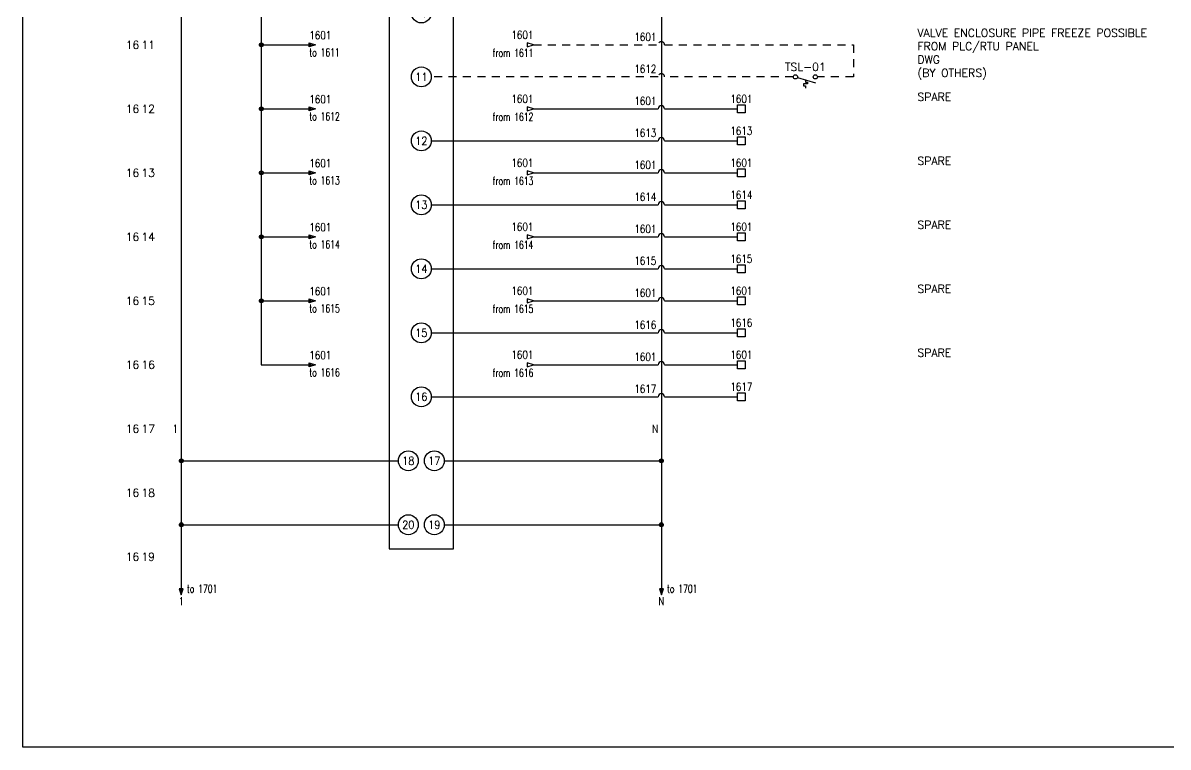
# Model space of a CAD drawing. Header units: inches. Extents: x 0 to 33.9, y 0 to 22.6.
# Drawn here: x 0.02 to 17.92, y 0.02 to 11.34 of the extents above; entities that cross this region are included whole.
import ezdxf
from ezdxf.enums import TextEntityAlignment as Align

# ---------------------------------------------------------------- set-up
doc = ezdxf.new("R2010")
doc.units = ezdxf.units.IN
doc.header["$MEASUREMENT"] = 0
doc.linetypes.add('HIDDEN2', pattern=[0.1875, 0.125, -0.0625])
for name, color, linetype in [('DESC', 150, 'Continuous'), ('MISC', 7, 'Continuous'), ('SYMS', 7, 'Continuous'), ('TAGFIXED', 7, 'Continuous'), ('TAGS', 150, 'Continuous'), ('TERMS', 123, 'Continuous'), ('WIRENO', 72, 'Continuous'), ('WIREREF', 52, 'Continuous'), ('WIREREF_DEST', 52, 'Continuous'), ('WIRES', 7, 'Continuous'), ('XREF', 7, 'Continuous')]:
    doc.layers.add(name, color=color, linetype=linetype)
doc.layers.add('VIEWPORTS', color=10, linetype='Continuous', plot=False)
doc.styles.get("Standard").update_dxf_attribs({"font": 'romans.shx'})
doc.styles.add('WD', font='romans.shx')

# ---------------------------------------------------------------- blocks, each defined once
blk = doc.blocks.new('WD_WNV')
at = {"linetype": 'Continuous', "style": 'WD', "width": 0.8}
blk.add_attdef('WIRENO', text='', height=0.125, dxfattribs=at).set_placement((-0.05, 0), align=Align.MIDDLE_RIGHT)
at = {"style": 'WD', "flags": 1}
for tag, p in [('W01USER', (-0.062, 0.094)), ('W02USER', (-0.062, 0.086)), ('W03USER', (-0.062, 0.078)), ('W04USER', (-0.062, 0.07)), ('W05USER', (-0.062, 0.062)), ('W06USER', (-0.062, 0.055)), ('W07USER', (-0.062, 0.047)), ('W08USER', (-0.062, 0.039)), ('W09USER', (-0.062, 0.031)), ('W10USER', (-0.062, 0.023))]:
    blk.add_attdef(tag, text='', height=0.005, dxfattribs=at).set_placement(p, align=Align.CENTER)
blk = doc.blocks.new('HA1S4')
for points in [[(0, 0), (-0.031, 0), (0, -0.094), (0.031, 0), (0, 0)], [(0.016, -0.011), (-0.016, -0.011), (0, -0.058), (0.016, -0.011)]]:
    blk.add_lwpolyline(points)
at = {"style": 'WD', "width": 0.7}
for tag, p in [('DESC1', (0.088, 0.113)), ('XREF', (0.088, -0.062))]:
    blk.add_attdef(tag, p, '', height=0.125, dxfattribs=at)
at = {"style": 'WD', "flags": 1}
for tag, p in [('X2TERM01', (0, 0)), ('SIGCODE', (0.035, -0.083))]:
    blk.add_attdef(tag, p, '', height=0.01, dxfattribs=at)
at = {"style": 'WD', "width": 0.8, "flags": 8}
blk.add_attdef('WIRENO', text='', height=0.125, dxfattribs=at).set_placement((0, -0.259), align=Align.CENTER)
blk = doc.blocks.new('PLCIO_4607')
at = {"layer": 'SYMS'}
for p, q in [((0.5, 0.5), (-0.5, 0.5)), ((-0.5, 0.5), (-0.5, -17.375)), ((0.5, -17.375), (0.5, 0.5)), ((-0.5, -17.375), (0.5, -17.375))]:
    blk.add_line(p, q, dxfattribs=at)
for centre in [(0, 0), (0, -1), (0, -2), (0, -3), (0, -4), (0, -5), (0, -6), (0, -7), (0, -8), (0, -9), (0, -10), (0, -11), (0, -12), (0, -13), (0, -14), (0, -15), (-0.203, -16), (0.203, -16), (-0.203, -17), (0.203, -17)]:
    blk.add_circle(centre, 0.156, dxfattribs=at)
at = {"layer": 'SYMS', "style": 'WD'}
for tag, width, p in [('INST', 0.8, (0, 1.482)), ('LOC', 0.8, (0, 1.312)), ('MFG', 0.8, (0, 1.156)), ('CAT', 0.9, (0, 1)), ('DESC', 0.8, (0, 0.53))]:
    blk.add_attdef(tag, text='', height=0.125, dxfattribs=dict(at, width=width)).set_placement(p, align=Align.CENTER)
at = {"layer": 'SYMS', "linetype": 'Continuous', "style": 'WD', "flags": 9}
blk.add_attdef('ASSYCODE', text='', height=0.01, dxfattribs=at).set_placement((0.23, 1.071), align=Align.CENTER)
at = {"layer": 'SYMS', "style": 'WD'}
for tag, p in [('LINE1', (0, 0.844)), ('LINE2', (0, 0.688)), ('TAG', (0, 0.322))]:
    blk.add_attdef(tag, text='', height=0.125, dxfattribs=at).set_placement(p, align=Align.CENTER)
at = {"layer": 'SYMS', "style": 'WD', "width": 0.9}
for tag, p in [('TERM01', (0, 0)), ('TERM02', (0, -1)), ('TERM03', (0, -2)), ('TERM04', (0, -3)), ('TERM05', (0, -4)), ('TERM06', (0, -5)), ('TERM07', (0, -6)), ('TERM08', (0, -7)), ('TERM09', (0, -8)), ('TERM10', (0, -9)), ('TERM11', (0, -10)), ('TERM12', (0, -11)), ('TERM13', (0, -12)), ('TERM14', (0, -13)), ('TERM15', (0, -14)), ('TERM16', (0, -15)), ('TERM17L', (-0.203, -16)), ('TERM17R', (0.203, -16)), ('TERM18L', (-0.203, -17)), ('TERM18R', (0.203, -17))]:
    blk.add_attdef(tag, text='', height=0.125, dxfattribs=at).set_placement(p, align=Align.MIDDLE_CENTER)
at = {"layer": 'SYMS', "style": 'WD', "flags": 1}
for tag, p in [('X1TERM01', (0.156, 0)), ('X1TERM02', (0.156, -1)), ('X1TERM03', (0.156, -2)), ('X1TERM04', (0.156, -3)), ('X1TERM05', (0.156, -4)), ('X1TERM06', (0.156, -5)), ('X1TERM07', (0.156, -6)), ('X1TERM08', (0.156, -7)), ('X1TERM09', (0.156, -8)), ('X1TERM10', (0.156, -9)), ('X1TERM11', (0.156, -10)), ('X1TERM12', (0.156, -11)), ('X1TERM13', (0.156, -12)), ('X1TERM14', (0.156, -13)), ('X1TERM15', (0.156, -14)), ('X1TERM16', (0.156, -15)), ('X4TERM17L', (-0.359, -16)), ('X1TERM17R', (0.359, -16)), ('X4TERM18L', (-0.359, -17)), ('X1TERM18R', (0.359, -17))]:
    blk.add_attdef(tag, p, '', height=0.01, dxfattribs=at)
at = {"layer": 'SYMS', "style": 'WD', "width": 0.9}
for tag, p in [('TERMDESC01', (0.625, -0.062)), ('TERMDESC17R', (0.625, -16.062)), ('TERMDESC18R', (0.625, -17.062))]:
    blk.add_attdef(tag, text='', height=0.125, dxfattribs=at).set_placement(p, align=Align.TOP_LEFT)
for tag, p in [('TERMDESC02', (-0.625, -1.062)), ('TERMDESC03', (-0.625, -2.062)), ('TERMDESC04', (-0.625, -3.062)), ('TERMDESC05', (-0.625, -4.062)), ('TERMDESC06', (-0.625, -5.062)), ('TERMDESC07', (-0.625, -6.062)), ('TERMDESC08', (-0.625, -7.062)), ('TERMDESC09', (-0.625, -8.062)), ('TERMDESC10', (-0.625, -9.062)), ('TERMDESC11', (-0.625, -10.062)), ('TERMDESC12', (-0.625, -11.062)), ('TERMDESC13', (-0.625, -12.062)), ('TERMDESC14', (-0.625, -13.062)), ('TERMDESC15', (-0.625, -14.062)), ('TERMDESC16', (-0.625, -15.062)), ('TERMDESC17L', (-0.625, -16.062)), ('TERMDESC18L', (-0.625, -17.062))]:
    blk.add_attdef(tag, text='', height=0.125, dxfattribs=at).set_placement(p, align=Align.TOP_RIGHT)
blk = doc.blocks.new('WDDOT')
for radius in [0.03, 0.0187, 0.00929]:
    blk.add_circle((0, 0), radius)
blk = doc.blocks.new('HT0W01')
for p, q in [((-0.062, 0.062), (0.062, 0.062)), ((-0.062, -0.062), (-0.062, 0.062)), ((0.062, 0.062), (0.062, -0.062)), ((0.062, -0.062), (-0.062, -0.062))]:
    blk.add_line(p, q)
at = {"style": 'WD'}
for tag, p, width in [('INST', (0.062, 0.42), 0.7), ('LOC', (0.062, 0.25), 0.7), ('DESC1', (0.05, -0.385), 0.8)]:
    blk.add_attdef(tag, p, '', height=0.125, dxfattribs=dict(at, width=width))
at = {"linetype": 'Continuous', "style": 'WD', "width": 0.8, "flags": 8}
blk.add_attdef('WIRENO', text='', height=0.125, dxfattribs=at).set_placement((0, 0.094), align=Align.CENTER)
at = {"style": 'WD', "flags": 1}
for tag, p, height in [('X4TERM01', (-0.062, 0), 0.0125), ('X4TERMDESC01', (-0.055, -0.023), 0.025), ('X2TERMDESC01', (-0.006, 0.029), 0.025), ('STRIPSEQ', (0, 0), 0.00125), ('X2TERM01', (0, 0.062), 0.0125), ('X1TERMDESC01', (0.039, 0.007), 0.025), ('X1TERM01', (0.062, 0), 0.0125), ('LINKTERM', (0, -0.002), 0.00125), ('X8TERM01', (0, -0.062), 0.0125), ('X8TERMDESC01', (0, -0.054), 0.025)]:
    blk.add_attdef(tag, p, '', height=height, dxfattribs=at)
at = {"linetype": 'Continuous', "style": 'WD'}
for tag, p, height, width, flags in [('TAGSTRIP', (0.05, -0.229), 0.125, 0.9, 8), ('CAT', (0.213, -0.406), 0.109, 0.8, 1), ('DESC2', (0.05, -0.541), 0.125, 0.8, 8), ('DESC3', (0.05, -0.698), 0.125, 0.8, 8)]:
    blk.add_attdef(tag, p, '', height=height, dxfattribs=dict(at, width=width, flags=flags))
at = {"linetype": 'Continuous', "style": 'WD', "width": 0.8, "flags": 1}
blk.add_attdef('MFG', text='', height=0.109, dxfattribs=at).set_placement((0.088, -0.406), align=Align.RIGHT)
at = {"style": 'WD', "width": 0.7, "flags": 1}
blk.add_attdef('ASSYCODE', (0.062, -0.281), '', height=0.01, dxfattribs=at)
blk = doc.blocks.new('HA1S1')
for points in [[(0, 0), (0, 0.031), (0.094, 0), (0, -0.031), (0, 0)], [(0.011, 0.016), (0.011, -0.016), (0.058, 0), (0.011, 0.016)]]:
    blk.add_lwpolyline(points)
at = {"style": 'WD', "width": 0.8, "flags": 8}
blk.add_attdef('WIRENO', (0, 0.087), '', height=0.125, dxfattribs=at)
at = {"style": 'WD', "flags": 1}
for tag, p in [('SIGCODE', (-0.02, 0.047)), ('X4TERM01', (0, 0))]:
    blk.add_attdef(tag, p, '', height=0.01, dxfattribs=at)
at = {"style": 'WD', "width": 0.7}
for tag, p in [('XREF', (0, -0.181)), ('DESC1', (0, -0.356))]:
    blk.add_attdef(tag, p, '', height=0.125, dxfattribs=at)
blk = doc.blocks.new('HA1D3')
blk.add_lwpolyline([(-0.094, 0), (-0.094, -0.031), (0, 0), (-0.094, 0.031), (-0.094, 0)])
at = {"style": 'WD', "width": 0.8, "flags": 8}
blk.add_attdef('WIRENO', text='', height=0.125, dxfattribs=at).set_placement((0, 0.094), align=Align.RIGHT)
at = {"style": 'WD', "flags": 1}
blk.add_attdef('SIGCODE', text='', height=0.01, dxfattribs=at).set_placement((-0.02, 0.047), align=Align.RIGHT)
blk.add_attdef('X1TERM01', (0, 0), '', height=0.01, dxfattribs=at)
at = {"style": 'WD', "width": 0.7}
for tag, p in [('XREF', (0, -0.188)), ('DESC1', (0, -0.375))]:
    blk.add_attdef(tag, text='', height=0.125, dxfattribs=at).set_placement(p, align=Align.RIGHT)
blk = doc.blocks.new('WD_WNH')
at = {"linetype": 'Continuous', "style": 'WD', "width": 0.8}
blk.add_attdef('WIRENO', text='', height=0.125, dxfattribs=at).set_placement((0, 0.062), align=Align.CENTER)
at = {"style": 'WD', "flags": 1}
for tag, p in [('W01USER', (0, 0.078)), ('W02USER', (0, 0.07)), ('W03USER', (0, 0.062)), ('W04USER', (0, 0.055)), ('W05USER', (0, 0.047)), ('W06USER', (0, 0.039)), ('W07USER', (0, 0.031)), ('W08USER', (0, 0.023)), ('W09USER', (0, 0.016)), ('W10USER', (0, 0.008))]:
    blk.add_attdef(tag, text='', height=0.005, dxfattribs=at).set_placement(p, align=Align.CENTER)
blk = doc.blocks.new('HTS11')
at = {"linetype": 'Continuous'}
blk.add_line((-0.125, -0.01), (0.157, -0.091), dxfattribs=at)
for p, q in [((0.031, -0.111), (-0.031, -0.111)), ((-0.031, -0.111), (-0.031, -0.142)), ((-0.031, -0.142), (0, -0.142)), ((0, -0.046), (0, -0.08)), ((0, -0.08), (0.031, -0.08)), ((0, -0.142), (0, -0.174)), ((0.031, -0.08), (0.031, -0.111))]:
    blk.add_line(p, q)
for centre in [(-0.155, 0), (0.155, 0)]:
    blk.add_circle(centre, 0.0322)
at = {"style": 'WD', "width": 0.7}
for tag, p in [('INST', (0, 0.732)), ('LOC', (0, 0.562)), ('DESC1', (0, 0.406)), ('DESC2', (0, 0.25)), ('XREF', (0, -0.332))]:
    blk.add_attdef(tag, text='', height=0.125, dxfattribs=at).set_placement(p, align=Align.CENTER)
at = {"style": 'WD'}
blk.add_attdef('TAG1', text='', height=0.125, dxfattribs=at).set_placement((0, 0.094), align=Align.CENTER)
for tag, p, height, flags in [('X4TERM01', (-0.188, 0), 0.0125, 1), ('FAMILY', (0.038, 0.037), 0.01, 9), ('CONTACT', (0.038, 0.02), 0.01, 1), ('X1TERM02', (0.188, 0), 0.0125, 1)]:
    blk.add_attdef(tag, p, '', height=height, dxfattribs=dict(at, flags=flags))
for tag, p in [('X2LINK', (0, 0.031)), ('X8LINK', (0, -0.219))]:
    blk.add_attdef(tag, p, '', height=0.01, dxfattribs=at)
at = {"linetype": 'Continuous', "style": 'WD', "flags": 9}
for tag, p in [('CAT', (0.063, -0.007)), ('ASSYCODE', (0.062, -0.047)), ('MFG', (0.063, -0.027))]:
    blk.add_attdef(tag, text='', height=0.01, dxfattribs=at).set_placement(p, align=Align.CENTER)
at = {"linetype": 'Continuous', "style": 'WD', "flags": 8}
blk.add_attdef('TERM01', text='', height=0.125, dxfattribs=at).set_placement((-0.25, -0.016), align=Align.TOP_RIGHT)
blk.add_attdef('TERM02', text='', height=0.125, dxfattribs=at).set_placement((0.25, -0.016), align=Align.TOP_LEFT)
at = {"style": 'WD', "width": 0.7}
for tag, p in [('RATING1', (0.281, -0.294)), ('WDTAGALT', (0.281, -0.466))]:
    blk.add_attdef(tag, p, '', height=0.125, dxfattribs=at)

msp = doc.modelspace()

# ---------------------------------------------------------------- linework, layer by layer
at = {"layer": 'VIEWPORTS'}
msp.add_lwpolyline([(0.025, 22.562), (33.888, 22.562), (33.888, 0.025), (0.025, 0.025)], close=True, dxfattribs=at)
at = {"layer": 'WIRES'}
for p, q in [((2.5, 21.5), (2.5, 2.5)), ((10, 21.5), (10, 2.5)), ((3.75, 21), (3.75, 6)), ((3.75, 11), (4.5, 11)), ((3.75, 10), (4.5, 10)), ((8, 10), (9.95, 10)), ((10.05, 10), (11.188, 10)), ((6.406, 9.5), (9.95, 9.5)), ((10.05, 9.5), (11.188, 9.5)), ((3.75, 9), (4.5, 9)), ((8, 9), (9.95, 9)), ((10.05, 9), (11.188, 9)), ((6.25, 8.5), (6.25, 8.5)), ((6.406, 8.5), (8.719, 8.5)), ((8.719, 8.5), (9.95, 8.5)), ((10.05, 8.5), (11.188, 8.5)), ((3.75, 8), (4.5, 8)), ((8, 8), (9.95, 8)), ((10.05, 8), (11.188, 8)), ((6.406, 7.5), (9.95, 7.5)), ((10.05, 7.5), (11.188, 7.5)), ((3.75, 7), (4.5, 7)), ((8, 7), (9.95, 7)), ((10.05, 7), (11.188, 7)), ((6.406, 6.5), (9.95, 6.5)), ((10.05, 6.5), (11.188, 6.5)), ((3.75, 6), (4.5, 6)), ((8, 6), (9.95, 6)), ((10.05, 6), (11.188, 6)), ((6.406, 5.5), (9.95, 5.5)), ((10.05, 5.5), (11.188, 5.5)), ((2.5, 4.5), (5.891, 4.5)), ((6.609, 4.5), (10, 4.5)), ((2.5, 3.5), (5.891, 3.5)), ((6.609, 3.5), (10, 3.5))]:
    msp.add_line(p, q, dxfattribs=at)
at = {"layer": 'WIRES', "linetype": 'HIDDEN2'}
for p, q in [((8, 11), (9.95, 11)), ((10.05, 11), (13, 11)), ((13, 11), (13, 10.5)), ((9.95, 10.5), (6.406, 10.5)), ((12.062, 10.5), (10.05, 10.5)), ((13, 10.5), (12.438, 10.5))]:
    msp.add_line(p, q, dxfattribs=at)
for centre in [(10, 11), (10, 10.5)]:
    msp.add_arc(centre, 0.05, 0, 180, dxfattribs=at)
at = {"layer": 'WIRES'}
for centre in [(10, 10), (10, 9.5), (10, 9), (10, 8.5), (10, 8), (10, 7.5), (10, 7), (10, 6.5), (10, 6), (10, 5.5)]:
    msp.add_arc(centre, 0.05, 0, 180, dxfattribs=at)

# ---------------------------------------------------------------- block references
at = {"layer": 'SYMS'}
ref = msp.add_blockref('PLCIO_4607', (6.25, 20.5), dxfattribs=at)
ref.add_attrib('TERM01', '1', dxfattribs={"layer": 'TERMS', "height": 0.125, "style": 'WD', "width": 0.9}).set_placement((6.25, 20.5), align=Align.MIDDLE_CENTER)
ref.add_attrib('CAT', 'BMXDAI1604H', dxfattribs={"layer": 'MISC', "height": 0.125, "style": 'WD', "width": 0.9}).set_placement((6.25, 21.5), align=Align.CENTER)
ref.add_attrib('TAG', 'PLC1602', dxfattribs={"layer": 'TAGS', "height": 0.125, "style": 'WD'}).set_placement((6.25, 20.822), align=Align.CENTER)
ref.add_attrib('LINE1', 'RACK 0', dxfattribs={"layer": 'MISC', "height": 0.125, "style": 'WD'}).set_placement((6.25, 21.344), align=Align.CENTER)
ref.add_attrib('DESC', '16CH DISCRETE INPUT MODULE', dxfattribs={"layer": 'DESC', "height": 0.125, "style": 'WD', "width": 0.8}).set_placement((6.25, 21.03), align=Align.CENTER)
ref.add_attrib('LINE2', 'SLOT 3', dxfattribs={"layer": 'MISC', "height": 0.125, "style": 'WD'}).set_placement((6.25, 21.188), align=Align.CENTER)
ref.add_attrib('MFG', 'MODICON', dxfattribs={"layer": 'MISC', "height": 0.125, "style": 'WD', "width": 0.8}).set_placement((6.25, 21.656), align=Align.CENTER)
ref.add_attrib('TERM02', '2', dxfattribs={"layer": 'TERMS', "height": 0.125, "style": 'WD', "width": 0.9}).set_placement((6.25, 19.5), align=Align.MIDDLE_CENTER)
ref.add_attrib('TERM03', '3', dxfattribs={"layer": 'TERMS', "height": 0.125, "style": 'WD', "width": 0.9}).set_placement((6.25, 18.5), align=Align.MIDDLE_CENTER)
ref.add_attrib('TERM04', '4', dxfattribs={"layer": 'TERMS', "height": 0.125, "style": 'WD', "width": 0.9}).set_placement((6.25, 17.5), align=Align.MIDDLE_CENTER)
ref.add_attrib('TERM05', '5', dxfattribs={"layer": 'TERMS', "height": 0.125, "style": 'WD', "width": 0.9}).set_placement((6.25, 16.5), align=Align.MIDDLE_CENTER)
ref.add_attrib('TERM06', '6', dxfattribs={"layer": 'TERMS', "height": 0.125, "style": 'WD', "width": 0.9}).set_placement((6.25, 15.5), align=Align.MIDDLE_CENTER)
ref.add_attrib('TERM07', '7', dxfattribs={"layer": 'TERMS', "height": 0.125, "style": 'WD', "width": 0.9}).set_placement((6.25, 14.5), align=Align.MIDDLE_CENTER)
ref.add_attrib('TERM08', '8', dxfattribs={"layer": 'TERMS', "height": 0.125, "style": 'WD', "width": 0.9}).set_placement((6.25, 13.5), align=Align.MIDDLE_CENTER)
ref.add_attrib('TERM09', '9', dxfattribs={"layer": 'TERMS', "height": 0.125, "style": 'WD', "width": 0.9}).set_placement((6.25, 12.5), align=Align.MIDDLE_CENTER)
ref.add_attrib('TERM10', '10', dxfattribs={"layer": 'TERMS', "height": 0.125, "style": 'WD', "width": 0.9}).set_placement((6.25, 11.5), align=Align.MIDDLE_CENTER)
ref.add_attrib('TERM11', '11', dxfattribs={"layer": 'TERMS', "height": 0.125, "style": 'WD', "width": 0.9}).set_placement((6.25, 10.5), align=Align.MIDDLE_CENTER)
ref.add_attrib('TERM12', '12', dxfattribs={"layer": 'TERMS', "height": 0.125, "style": 'WD', "width": 0.9}).set_placement((6.25, 9.5), align=Align.MIDDLE_CENTER)
ref.add_attrib('TERM13', '13', dxfattribs={"layer": 'TERMS', "height": 0.125, "style": 'WD', "width": 0.9}).set_placement((6.25, 8.5), align=Align.MIDDLE_CENTER)
ref.add_attrib('TERM14', '14', dxfattribs={"layer": 'TERMS', "height": 0.125, "style": 'WD', "width": 0.9}).set_placement((6.25, 7.5), align=Align.MIDDLE_CENTER)
ref.add_attrib('TERM15', '15', dxfattribs={"layer": 'TERMS', "height": 0.125, "style": 'WD', "width": 0.9}).set_placement((6.25, 6.5), align=Align.MIDDLE_CENTER)
ref.add_attrib('TERM16', '16', dxfattribs={"layer": 'TERMS', "height": 0.125, "style": 'WD', "width": 0.9}).set_placement((6.25, 5.5), align=Align.MIDDLE_CENTER)
ref.add_attrib('TERM17L', '18', dxfattribs={"layer": 'TERMS', "height": 0.125, "style": 'WD', "width": 0.9}).set_placement((6.047, 4.5), align=Align.MIDDLE_CENTER)
ref.add_attrib('TERM17R', '17', dxfattribs={"layer": 'TERMS', "height": 0.125, "style": 'WD', "width": 0.9}).set_placement((6.453, 4.5), align=Align.MIDDLE_CENTER)
ref.add_attrib('TERM18L', '20', dxfattribs={"layer": 'TERMS', "height": 0.125, "style": 'WD', "width": 0.9}).set_placement((6.047, 3.5), align=Align.MIDDLE_CENTER)
ref.add_attrib('TERM18R', '19', dxfattribs={"layer": 'TERMS', "height": 0.125, "style": 'WD', "width": 0.9}).set_placement((6.453, 3.5), align=Align.MIDDLE_CENTER)
ref = msp.add_blockref('HA1S1', (4.5, 11), dxfattribs=at)
ref.add_attrib('WIRENO', '1601', (4.5, 11.088), dxfattribs={"layer": 'WIREREF', "height": 0.125, "style": 'WD', "width": 0.8, "flags": 8})
ref.add_attrib('XREF', 'to 1611', (4.5, 10.819), dxfattribs={"layer": 'XREF', "height": 0.125, "style": 'WD', "width": 0.7})
ref = msp.add_blockref('HA1D3', (8, 11), dxfattribs=at)
ref.add_attrib('WIRENO', '1601', dxfattribs={"layer": 'WIREREF_DEST', "height": 0.125, "style": 'WD', "width": 0.8, "flags": 8}).set_placement((8, 11.094), align=Align.RIGHT)
ref.add_attrib('XREF', 'from 1611', dxfattribs={"layer": 'XREF', "height": 0.125, "style": 'WD', "width": 0.7}).set_placement((8, 10.812), align=Align.RIGHT)
for p in [(3.75, 11), (3.75, 10), (3.75, 9), (3.75, 8), (3.75, 7), (2.5, 4.5), (10, 4.5), (2.5, 3.5), (10, 3.5)]:
    msp.add_blockref('WDDOT', p, dxfattribs=at)
ref = msp.add_blockref('HTS11', (12.25, 10.5), dxfattribs=at)
ref.add_attrib('TAG1F', 'TSL-01', dxfattribs={"layer": 'TAGFIXED', "height": 0.125, "style": 'WD'}).set_placement((12.25, 10.594), align=Align.CENTER)
ref = msp.add_blockref('HA1S1', (4.5, 10), dxfattribs=at)
ref.add_attrib('WIRENO', '1601', (4.5, 10.088), dxfattribs={"layer": 'WIREREF', "height": 0.125, "style": 'WD', "width": 0.8, "flags": 8})
ref.add_attrib('XREF', 'to 1612', (4.5, 9.819), dxfattribs={"layer": 'XREF', "height": 0.125, "style": 'WD', "width": 0.7})
ref = msp.add_blockref('HA1D3', (8, 10), dxfattribs=at)
ref.add_attrib('WIRENO', '1601', dxfattribs={"layer": 'WIREREF_DEST', "height": 0.125, "style": 'WD', "width": 0.8, "flags": 8}).set_placement((8, 10.094), align=Align.RIGHT)
ref.add_attrib('XREF', 'from 1612', dxfattribs={"layer": 'XREF', "height": 0.125, "style": 'WD', "width": 0.7}).set_placement((8, 9.812), align=Align.RIGHT)
ref = msp.add_blockref('HT0W01', (11.25, 10), dxfattribs=at)
ref.add_attrib('WIRENO', '1601', dxfattribs={"layer": 'WIREREF', "linetype": 'Continuous', "height": 0.125, "style": 'WD', "width": 0.8, "flags": 8}).set_placement((11.25, 10.094), align=Align.CENTER)
ref = msp.add_blockref('HT0W01', (11.25, 9.5), dxfattribs=at)
ref.add_attrib('WIRENO', '1613', dxfattribs={"layer": 'WIREREF', "linetype": 'Continuous', "height": 0.125, "style": 'WD', "width": 0.8, "flags": 8}).set_placement((11.25, 9.594), align=Align.CENTER)
ref = msp.add_blockref('HA1S1', (4.5, 9), dxfattribs=at)
ref.add_attrib('WIRENO', '1601', (4.5, 9.088), dxfattribs={"layer": 'WIREREF', "height": 0.125, "style": 'WD', "width": 0.8, "flags": 8})
ref.add_attrib('XREF', 'to 1613', (4.5, 8.819), dxfattribs={"layer": 'XREF', "height": 0.125, "style": 'WD', "width": 0.7})
ref = msp.add_blockref('HA1D3', (8, 9), dxfattribs=at)
ref.add_attrib('WIRENO', '1601', dxfattribs={"layer": 'WIREREF_DEST', "height": 0.125, "style": 'WD', "width": 0.8, "flags": 8}).set_placement((8, 9.094), align=Align.RIGHT)
ref.add_attrib('XREF', 'from 1613', dxfattribs={"layer": 'XREF', "height": 0.125, "style": 'WD', "width": 0.7}).set_placement((8, 8.812), align=Align.RIGHT)
ref = msp.add_blockref('HT0W01', (11.25, 9), dxfattribs=at)
ref.add_attrib('WIRENO', '1601', dxfattribs={"layer": 'WIREREF', "linetype": 'Continuous', "height": 0.125, "style": 'WD', "width": 0.8, "flags": 8}).set_placement((11.25, 9.094), align=Align.CENTER)
ref = msp.add_blockref('HT0W01', (11.25, 8.5), dxfattribs=at)
ref.add_attrib('WIRENO', '1614', dxfattribs={"layer": 'WIREREF', "linetype": 'Continuous', "height": 0.125, "style": 'WD', "width": 0.8, "flags": 8}).set_placement((11.25, 8.594), align=Align.CENTER)
ref = msp.add_blockref('HA1S1', (4.5, 8), dxfattribs=at)
ref.add_attrib('WIRENO', '1601', (4.5, 8.088), dxfattribs={"layer": 'WIREREF', "height": 0.125, "style": 'WD', "width": 0.8, "flags": 8})
ref.add_attrib('XREF', 'to 1614', (4.5, 7.819), dxfattribs={"layer": 'XREF', "height": 0.125, "style": 'WD', "width": 0.7})
ref = msp.add_blockref('HA1D3', (8, 8), dxfattribs=at)
ref.add_attrib('WIRENO', '1601', dxfattribs={"layer": 'WIREREF_DEST', "height": 0.125, "style": 'WD', "width": 0.8, "flags": 8}).set_placement((8, 8.094), align=Align.RIGHT)
ref.add_attrib('XREF', 'from 1614', dxfattribs={"layer": 'XREF', "height": 0.125, "style": 'WD', "width": 0.7}).set_placement((8, 7.812), align=Align.RIGHT)
ref = msp.add_blockref('HT0W01', (11.25, 8), dxfattribs=at)
ref.add_attrib('WIRENO', '1601', dxfattribs={"layer": 'WIREREF', "linetype": 'Continuous', "height": 0.125, "style": 'WD', "width": 0.8, "flags": 8}).set_placement((11.25, 8.094), align=Align.CENTER)
ref = msp.add_blockref('HT0W01', (11.25, 7.5), dxfattribs=at)
ref.add_attrib('WIRENO', '1615', dxfattribs={"layer": 'WIREREF', "linetype": 'Continuous', "height": 0.125, "style": 'WD', "width": 0.8, "flags": 8}).set_placement((11.25, 7.594), align=Align.CENTER)
ref = msp.add_blockref('HA1S1', (4.5, 7), dxfattribs=at)
ref.add_attrib('WIRENO', '1601', (4.5, 7.088), dxfattribs={"layer": 'WIREREF', "height": 0.125, "style": 'WD', "width": 0.8, "flags": 8})
ref.add_attrib('XREF', 'to 1615', (4.5, 6.819), dxfattribs={"layer": 'XREF', "height": 0.125, "style": 'WD', "width": 0.7})
ref = msp.add_blockref('HA1D3', (8, 7), dxfattribs=at)
ref.add_attrib('WIRENO', '1601', dxfattribs={"layer": 'WIREREF_DEST', "height": 0.125, "style": 'WD', "width": 0.8, "flags": 8}).set_placement((8, 7.094), align=Align.RIGHT)
ref.add_attrib('XREF', 'from 1615', dxfattribs={"layer": 'XREF', "height": 0.125, "style": 'WD', "width": 0.7}).set_placement((8, 6.812), align=Align.RIGHT)
ref = msp.add_blockref('HT0W01', (11.25, 7), dxfattribs=at)
ref.add_attrib('WIRENO', '1601', dxfattribs={"layer": 'WIREREF', "linetype": 'Continuous', "height": 0.125, "style": 'WD', "width": 0.8, "flags": 8}).set_placement((11.25, 7.094), align=Align.CENTER)
ref = msp.add_blockref('HT0W01', (11.25, 6.5), dxfattribs=at)
ref.add_attrib('WIRENO', '1616', dxfattribs={"layer": 'WIREREF', "linetype": 'Continuous', "height": 0.125, "style": 'WD', "width": 0.8, "flags": 8}).set_placement((11.25, 6.594), align=Align.CENTER)
ref = msp.add_blockref('HA1S1', (4.5, 6), dxfattribs=at)
ref.add_attrib('WIRENO', '1601', (4.5, 6.088), dxfattribs={"layer": 'WIREREF', "height": 0.125, "style": 'WD', "width": 0.8, "flags": 8})
ref.add_attrib('XREF', 'to 1616', (4.5, 5.819), dxfattribs={"layer": 'XREF', "height": 0.125, "style": 'WD', "width": 0.7})
ref = msp.add_blockref('HA1D3', (8, 6), dxfattribs=at)
ref.add_attrib('WIRENO', '1601', dxfattribs={"layer": 'WIREREF_DEST', "height": 0.125, "style": 'WD', "width": 0.8, "flags": 8}).set_placement((8, 6.094), align=Align.RIGHT)
ref.add_attrib('XREF', 'from 1616', dxfattribs={"layer": 'XREF', "height": 0.125, "style": 'WD', "width": 0.7}).set_placement((8, 5.812), align=Align.RIGHT)
ref = msp.add_blockref('HT0W01', (11.25, 6), dxfattribs=at)
ref.add_attrib('WIRENO', '1601', dxfattribs={"layer": 'WIREREF', "linetype": 'Continuous', "height": 0.125, "style": 'WD', "width": 0.8, "flags": 8}).set_placement((11.25, 6.094), align=Align.CENTER)
ref = msp.add_blockref('HT0W01', (11.25, 5.5), dxfattribs=at)
ref.add_attrib('WIRENO', '1617', dxfattribs={"layer": 'WIREREF', "linetype": 'Continuous', "height": 0.125, "style": 'WD', "width": 0.8, "flags": 8}).set_placement((11.25, 5.594), align=Align.CENTER)
ref = msp.add_blockref('HA1S4', (2.5, 2.5), dxfattribs=at)
ref.add_attrib('WIRENO', '1', dxfattribs={"layer": 'WIREREF', "height": 0.125, "style": 'WD', "width": 0.8, "flags": 8}).set_placement((2.5, 2.241), align=Align.CENTER)
ref.add_attrib('XREF', 'to 1701', (2.587, 2.438), dxfattribs={"layer": 'XREF', "height": 0.125, "style": 'WD', "width": 0.7})
ref = msp.add_blockref('HA1S4', (10, 2.5), dxfattribs=at)
ref.add_attrib('WIRENO', 'N', dxfattribs={"layer": 'WIREREF', "height": 0.125, "style": 'WD', "width": 0.8, "flags": 8}).set_placement((10, 2.241), align=Align.CENTER)
ref.add_attrib('XREF', 'to 1701', (10.088, 2.438), dxfattribs={"layer": 'XREF', "height": 0.125, "style": 'WD', "width": 0.7})
at = {"layer": 'WIRENO'}
ref = msp.add_blockref('WD_WNH', (9.75, 11), dxfattribs=at)
ref.add_attrib('WIRENO', '1601', dxfattribs={"linetype": 'Continuous', "height": 0.125, "style": 'WD', "width": 0.8}).set_placement((9.75, 11.062), align=Align.CENTER)
ref = msp.add_blockref('WD_WNH', (9.75, 10.5), dxfattribs=at)
ref.add_attrib('WIRENO', '1612', dxfattribs={"linetype": 'Continuous', "height": 0.125, "style": 'WD', "width": 0.8}).set_placement((9.75, 10.562), align=Align.CENTER)
ref = msp.add_blockref('WD_WNH', (9.75, 10), dxfattribs=at)
ref.add_attrib('WIRENO', '1601', dxfattribs={"linetype": 'Continuous', "height": 0.125, "style": 'WD', "width": 0.8}).set_placement((9.75, 10.062), align=Align.CENTER)
ref = msp.add_blockref('WD_WNH', (9.75, 9.5), dxfattribs=at)
ref.add_attrib('WIRENO', '1613', dxfattribs={"linetype": 'Continuous', "height": 0.125, "style": 'WD', "width": 0.8}).set_placement((9.75, 9.562), align=Align.CENTER)
ref = msp.add_blockref('WD_WNH', (9.75, 9), dxfattribs=at)
ref.add_attrib('WIRENO', '1601', dxfattribs={"linetype": 'Continuous', "height": 0.125, "style": 'WD', "width": 0.8}).set_placement((9.75, 9.062), align=Align.CENTER)
ref = msp.add_blockref('WD_WNH', (9.75, 8.5), dxfattribs=at)
ref.add_attrib('WIRENO', '1614', dxfattribs={"linetype": 'Continuous', "height": 0.125, "style": 'WD', "width": 0.8}).set_placement((9.75, 8.562), align=Align.CENTER)
ref = msp.add_blockref('WD_WNH', (9.75, 8), dxfattribs=at)
ref.add_attrib('WIRENO', '1601', dxfattribs={"linetype": 'Continuous', "height": 0.125, "style": 'WD', "width": 0.8}).set_placement((9.75, 8.062), align=Align.CENTER)
ref = msp.add_blockref('WD_WNH', (9.75, 7.5), dxfattribs=at)
ref.add_attrib('WIRENO', '1615', dxfattribs={"linetype": 'Continuous', "height": 0.125, "style": 'WD', "width": 0.8}).set_placement((9.75, 7.563), align=Align.CENTER)
ref = msp.add_blockref('WD_WNH', (9.75, 7), dxfattribs=at)
ref.add_attrib('WIRENO', '1601', dxfattribs={"linetype": 'Continuous', "height": 0.125, "style": 'WD', "width": 0.8}).set_placement((9.75, 7.062), align=Align.CENTER)
ref = msp.add_blockref('WD_WNH', (9.75, 6.5), dxfattribs=at)
ref.add_attrib('WIRENO', '1616', dxfattribs={"linetype": 'Continuous', "height": 0.125, "style": 'WD', "width": 0.8}).set_placement((9.75, 6.562), align=Align.CENTER)
ref = msp.add_blockref('WD_WNH', (9.75, 6), dxfattribs=at)
ref.add_attrib('WIRENO', '1601', dxfattribs={"linetype": 'Continuous', "height": 0.125, "style": 'WD', "width": 0.8}).set_placement((9.75, 6.062), align=Align.CENTER)
ref = msp.add_blockref('WD_WNH', (9.75, 5.5), dxfattribs=at)
ref.add_attrib('WIRENO', '1617', dxfattribs={"linetype": 'Continuous', "height": 0.125, "style": 'WD', "width": 0.8}).set_placement((9.75, 5.562), align=Align.CENTER)
ref = msp.add_blockref('WD_WNV', (2.5, 5), dxfattribs=at)
ref.add_attrib('WIRENO', '1', dxfattribs={"linetype": 'Continuous', "height": 0.125, "style": 'WD', "width": 0.8}).set_placement((2.45, 5), align=Align.MIDDLE_RIGHT)
ref = msp.add_blockref('WD_WNV', (10, 5), dxfattribs=at)
ref.add_attrib('WIRENO', 'N', dxfattribs={"linetype": 'Continuous', "height": 0.125, "style": 'WD', "width": 0.8}).set_placement((9.95, 5), align=Align.MIDDLE_RIGHT)

# ---------------------------------------------------------------- texts
at = {"style": 'WD'}
for p in [(1.844, 11), (1.844, 10), (1.844, 9), (1.844, 8), (1.844, 7), (1.844, 6), (1.844, 5), (1.844, 4), (1.844, 3)]:
    msp.add_text('16', height=0.125, dxfattribs=at).set_placement(p, align=Align.MIDDLE_RIGHT)
for s, p in [('11', (1.875, 11)), ('12', (1.875, 10)), ('13', (1.875, 9)), ('14', (1.875, 8)), ('15', (1.875, 7)), ('16', (1.875, 6)), ('17', (1.875, 5)), ('18', (1.875, 4)), ('19', (1.875, 3))]:
    msp.add_text(s, height=0.125, dxfattribs=at).set_placement(p, align=Align.MIDDLE_LEFT)
at = {"layer": 'DESC', "char_height": 0.125, "attachment_point": 1}
for s, width, insert in [('VALVE ENCLOSURE PIPE FREEZE POSSIBLE\\PFROM PLC/RTU PANEL\\PDWG\\P(BY OTHERS)', 4.46837, (14, 11.25)), ('SPARE', 2.6377, (14, 10.25)), ('SPARE', 2.6377, (14, 9.25)), ('SPARE', 2.6377, (14, 8.25)), ('SPARE', 2.6377, (14, 7.25)), ('SPARE', 2.6377, (14, 6.25))]:
    msp.add_mtext_dynamic_manual_height_columns(s, width=width, gutter_width=0.5, heights=[0], dxfattribs=dict(at, insert=insert))

doc.saveas('drawing.dxf')
